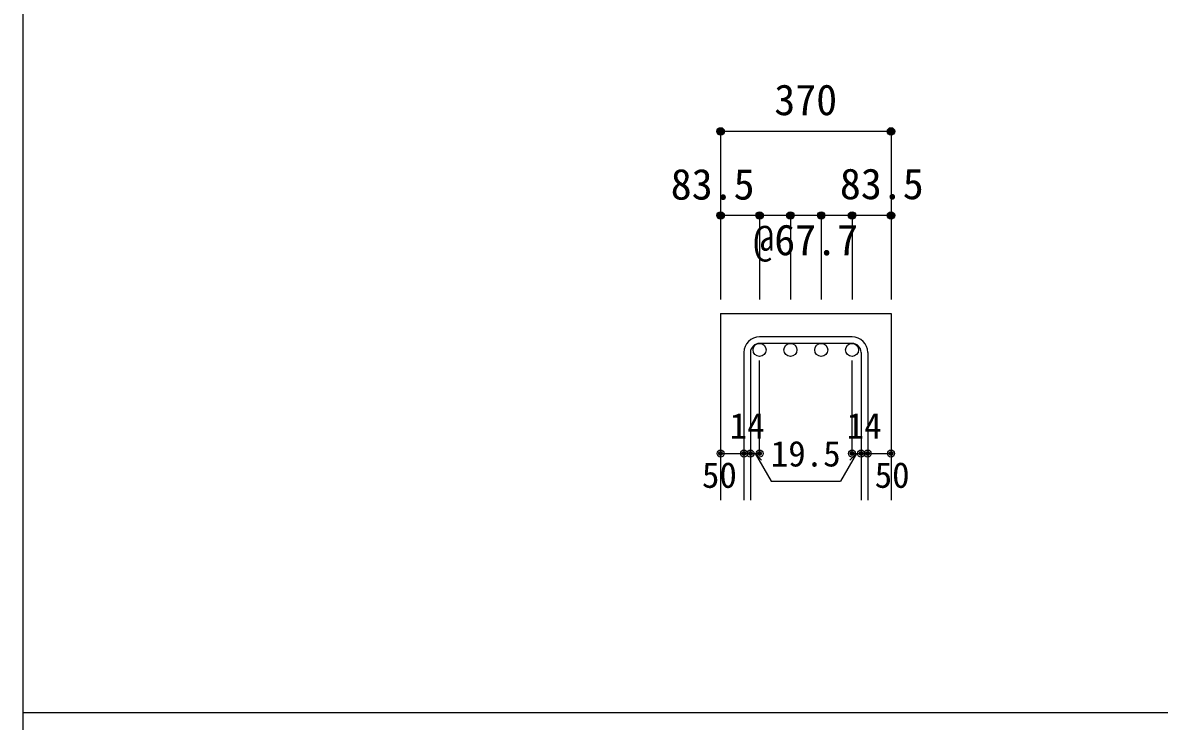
# Model space of a CAD drawing. Units: millimetres at full size, sheet at 1:30; details may follow other scales. Extents: x -5973 to 5954, y -4195 to 4201.
# Drawn here: x -5973 to -3539, y -15 to 1481 of the extents above; entities that cross this region are included whole.
import ezdxf
from ezdxf.enums import TextEntityAlignment as Align

# ---------------------------------------------------------------- set-up
doc = ezdxf.new("R2010")
doc.units = ezdxf.units.MM
doc.header["$LTSCALE"] = 30
doc.header["$PDMODE"] = 32
doc.header["$PDSIZE"] = 15
for name, color, linetype in [('0-1_躯体線', 2, 'Continuous'), ('0-5_基礎梁筋', 7, 'Continuous'), ('0-6_スタラップ筋', 7, 'Continuous'), ('0-D_寸法', 4, 'Continuous'), ('F-0_枠', 6, 'Continuous')]:
    doc.layers.add(name, color=color, linetype=linetype)
doc.styles.add('ＭＳ ゴシック', font='')
doc.styles.get('ＭＳ ゴシック').set_extended_font_data('MS Gothic')

msp = doc.modelspace()

# ---------------------------------------------------------------- linework, layer by layer
at = {"layer": '0-1_躯体線'}
for p, q in [((-4478.3, 858.3), (-4113.3, 858.3)), ((-4478.3, 858.3), (-4478.3, 458.3)), ((-4113.3, 858.3), (-4113.3, 458.3))]:
    msp.add_line(p, q, dxfattribs=at)
at = {"layer": '0-5_基礎梁筋', "color": 3}
for centre in [(-4394.8, 780.3), (-4328.8, 780.3), (-4262.8, 780.3), (-4196.8, 780.3)]:
    msp.add_circle(centre, 14, dxfattribs=at)
at = {"layer": '0-6_スタラップ筋'}
for p, q in [((-4196.8, 808.3), (-4394.8, 808.3)), ((-4196.8, 794.3), (-4394.8, 794.3)), ((-4428.3, 774.8), (-4428.3, 458.3)), ((-4414.3, 774.8), (-4414.3, 458.3)), ((-4177.3, 774.8), (-4177.3, 458.3)), ((-4163.3, 774.8), (-4163.3, 458.3))]:
    msp.add_line(p, q, dxfattribs=at)
for centre, radius, start, end in [((-4394.8, 774.8), 33.5, 90, 180), ((-4196.8, 774.8), 33.5, 0, 90), ((-4394.8, 774.8), 19.5, 90, 180), ((-4196.8, 774.8), 19.5, 0, 90)]:
    msp.add_arc(centre, radius, start, end, dxfattribs=at)
at = {"layer": '0-D_寸法'}
for p, q in [((-4113.3, 1248.3), (-4478.3, 1248.3)), ((-4478.3, 1248.3), (-4478.3, 1068.3)), ((-4113.3, 1248.3), (-4113.3, 1068.3)), ((-4394.8, 1068.3), (-4478.3, 1068.3)), ((-4478.3, 1068.3), (-4478.3, 888.3)), ((-4295.8, 1068.3), (-4394.8, 1068.3)), ((-4394.8, 1068.3), (-4394.8, 888.3)), ((-4328.8, 1068.3), (-4328.8, 888.3)), ((-4196.8, 1068.3), (-4295.8, 1068.3)), ((-4262.8, 1068.3), (-4262.8, 888.3)), ((-4113.3, 1068.3), (-4196.8, 1068.3)), ((-4196.8, 1068.3), (-4196.8, 888.3)), ((-4113.3, 1068.3), (-4113.3, 888.3)), ((-4394.8, 558.3), (-4394.8, 757.63)), ((-4196.8, 558.3), (-4196.8, 757.63)), ((-4478.3, 558.3), (-4428.3, 558.3)), ((-4428.3, 558.3), (-4394.8, 558.3)), ((-4404.55, 558.3), (-4390.41, 544.16)), ((-4404.55, 558.3), (-4370.33, 499.02)), ((-4187.05, 558.3), (-4221.27, 499.02)), ((-4187.05, 558.3), (-4201.19, 544.16)), ((-4196.8, 558.3), (-4113.3, 558.3)), ((-4177.3, 558.3), (-4163.3, 558.3)), ((-4370.33, 499.02), (-4221.27, 499.02))]:
    msp.add_line(p, q, dxfattribs=at)
msp.add_lwpolyline([(-4113.3, 1248.3), (-4113.3, 1068.3), (-4113.3, 888.3)], dxfattribs=at)
for centre, radius in [((-4478.3, 1248.3), 8), ((-4478.3, 1248.3), 7.2), ((-4478.3, 1248.3), 6.4), ((-4478.3, 1248.3), 5.6), ((-4478.3, 1248.3), 4.8), ((-4478.3, 1248.3), 4), ((-4478.3, 1248.3), 3.2), ((-4478.3, 1248.3), 2.4), ((-4478.3, 1248.3), 1.6), ((-4478.3, 1248.3), 0.8), ((-4113.3, 1248.3), 8), ((-4113.3, 1248.3), 7.2), ((-4113.3, 1248.3), 6.4), ((-4113.3, 1248.3), 5.6), ((-4113.3, 1248.3), 4.8), ((-4113.3, 1248.3), 4), ((-4113.3, 1248.3), 3.2), ((-4113.3, 1248.3), 2.4), ((-4113.3, 1248.3), 1.6), ((-4113.3, 1248.3), 0.8), ((-4478.3, 1068.3), 8), ((-4478.3, 1068.3), 7.2), ((-4478.3, 1068.3), 6.4), ((-4478.3, 1068.3), 5.6), ((-4478.3, 1068.3), 4.8), ((-4478.3, 1068.3), 4), ((-4478.3, 1068.3), 3.2), ((-4394.8, 1068.3), 8), ((-4394.8, 1068.3), 7.2), ((-4394.8, 1068.3), 6.4), ((-4394.8, 1068.3), 5.6), ((-4394.8, 1068.3), 4.8), ((-4394.8, 1068.3), 4), ((-4394.8, 1068.3), 3.2), ((-4328.8, 1068.3), 8), ((-4328.8, 1068.3), 7.2), ((-4328.8, 1068.3), 6.4), ((-4328.8, 1068.3), 5.6), ((-4328.8, 1068.3), 4.8), ((-4328.8, 1068.3), 4), ((-4328.8, 1068.3), 3.2), ((-4262.8, 1068.3), 8), ((-4262.8, 1068.3), 7.2), ((-4262.8, 1068.3), 6.4), ((-4262.8, 1068.3), 5.6), ((-4262.8, 1068.3), 4.8), ((-4262.8, 1068.3), 4), ((-4262.8, 1068.3), 3.2), ((-4196.8, 1068.3), 8), ((-4196.8, 1068.3), 7.2), ((-4196.8, 1068.3), 6.4), ((-4196.8, 1068.3), 5.6), ((-4196.8, 1068.3), 4.8), ((-4196.8, 1068.3), 4), ((-4196.8, 1068.3), 3.2), ((-4113.3, 1068.3), 8), ((-4113.3, 1068.3), 7.2), ((-4113.3, 1068.3), 6.4), ((-4113.3, 1068.3), 5.6), ((-4113.3, 1068.3), 4.8), ((-4113.3, 1068.3), 4), ((-4113.3, 1068.3), 3.2), ((-4478.3, 1068.3), 2.4), ((-4478.3, 1068.3), 1.6), ((-4478.3, 1068.3), 0.8), ((-4394.8, 1068.3), 2.4), ((-4394.8, 1068.3), 1.6), ((-4394.8, 1068.3), 0.8), ((-4328.8, 1068.3), 2.4), ((-4328.8, 1068.3), 1.6), ((-4328.8, 1068.3), 0.8), ((-4262.8, 1068.3), 2.4), ((-4262.8, 1068.3), 1.6), ((-4262.8, 1068.3), 0.8), ((-4196.8, 1068.3), 2.4), ((-4196.8, 1068.3), 1.6), ((-4196.8, 1068.3), 0.8), ((-4113.3, 1068.3), 2.4), ((-4113.3, 1068.3), 1.6), ((-4113.3, 1068.3), 0.8), ((-4478.3, 558.3), 4), ((-4478.3, 558.3), 3.6), ((-4478.3, 558.3), 3.2), ((-4478.3, 558.3), 2.8), ((-4478.3, 558.3), 2.4), ((-4478.3, 558.3), 2), ((-4478.3, 558.3), 1.6), ((-4428.3, 558.3), 4), ((-4428.3, 558.3), 3.6), ((-4428.3, 558.3), 3.2), ((-4428.3, 558.3), 2.8), ((-4428.3, 558.3), 2.4), ((-4428.3, 558.3), 2), ((-4428.3, 558.3), 1.6), ((-4414.3, 558.3), 4), ((-4414.3, 558.3), 3.6), ((-4414.3, 558.3), 3.2), ((-4414.3, 558.3), 2.8), ((-4414.3, 558.3), 2.4), ((-4414.3, 558.3), 2), ((-4414.3, 558.3), 1.6), ((-4394.8, 558.3), 4), ((-4394.8, 558.3), 3.6), ((-4394.8, 558.3), 3.2), ((-4394.8, 558.3), 2.8), ((-4394.8, 558.3), 2.4), ((-4394.8, 558.3), 2), ((-4394.8, 558.3), 1.6), ((-4196.8, 558.3), 4), ((-4196.8, 558.3), 3.6), ((-4196.8, 558.3), 3.2), ((-4196.8, 558.3), 2.8), ((-4196.8, 558.3), 2.4), ((-4196.8, 558.3), 2), ((-4196.8, 558.3), 1.6), ((-4177.3, 558.3), 4), ((-4177.3, 558.3), 3.6), ((-4177.3, 558.3), 3.2), ((-4177.3, 558.3), 2.8), ((-4177.3, 558.3), 2.4), ((-4177.3, 558.3), 2), ((-4177.3, 558.3), 1.6), ((-4163.3, 558.3), 4), ((-4163.3, 558.3), 3.6), ((-4163.3, 558.3), 3.2), ((-4163.3, 558.3), 2.8), ((-4163.3, 558.3), 2.4), ((-4163.3, 558.3), 2), ((-4163.3, 558.3), 1.6), ((-4113.3, 558.3), 4), ((-4113.3, 558.3), 3.6), ((-4113.3, 558.3), 3.2), ((-4113.3, 558.3), 2.8), ((-4113.3, 558.3), 2.4), ((-4113.3, 558.3), 2), ((-4113.3, 558.3), 1.6), ((-4478.3, 558.3), 1.2), ((-4478.3, 558.3), 0.8), ((-4478.3, 558.3), 0.4), ((-4428.3, 558.3), 1.2), ((-4428.3, 558.3), 0.8), ((-4428.3, 558.3), 0.4), ((-4414.3, 558.3), 1.2), ((-4414.3, 558.3), 0.8), ((-4414.3, 558.3), 0.4), ((-4394.8, 558.3), 1.2), ((-4394.8, 558.3), 0.8), ((-4394.8, 558.3), 0.4), ((-4196.8, 558.3), 1.2), ((-4196.8, 558.3), 0.8), ((-4196.8, 558.3), 0.4), ((-4177.3, 558.3), 1.2), ((-4177.3, 558.3), 0.8), ((-4177.3, 558.3), 0.4), ((-4163.3, 558.3), 1.2), ((-4163.3, 558.3), 0.8), ((-4163.3, 558.3), 0.4), ((-4113.3, 558.3), 1.2), ((-4113.3, 558.3), 0.8), ((-4113.3, 558.3), 0.4)]:
    msp.add_circle(centre, radius, dxfattribs=at)
at = {"layer": '0-D_寸法', "color": 7}
for p in [(-4478.3, 1248.3), (-4113.3, 1248.3), (-4478.3, 1068.3), (-4394.8, 1068.3), (-4328.8, 1068.3), (-4262.8, 1068.3), (-4196.8, 1068.3), (-4113.3, 1068.3), (-4478.3, 558.3), (-4428.3, 558.3), (-4414.3, 558.3), (-4394.8, 558.3), (-4196.8, 558.3), (-4177.3, 558.3), (-4163.3, 558.3), (-4113.3, 558.3)]:
    msp.add_point(p, dxfattribs=at)
at = {"layer": 'F-0_枠'}
msp.add_line((-5972.88, 4201.15), (-5972.88, -4195.24), dxfattribs=at)
at = {"layer": 'F-0_枠', "color": 2}
msp.add_line((3723.6, 2.95), (-5972.88, 2.95), dxfattribs=at)

# ---------------------------------------------------------------- texts
at = {"layer": '0-D_寸法', "style": 'ＭＳ ゴシック'}
for s, height, p in [('370', 65.98, (-4363.3, 1263.3)), ('83.5', 65.98, (-4585.11, 1082.45)), ('83.5', 65.98, (-4222.8, 1083.3)), ('@67.7', 65.98, (-4408.3, 963.3)), ('14', 54.99, (-4458.84, 573.75)), ('14', 54.99, (-4208.26, 573.75)), ('19.5', 54.99, (-4370.8, 514.02)), ('50', 54.99, (-4518.3, 468.3)), ('50', 54.99, (-4148.3, 468.3))]:
    msp.add_text(s, height=height, dxfattribs=at).set_placement(p, align=Align.BOTTOM_LEFT)

doc.saveas('drawing.dxf')
